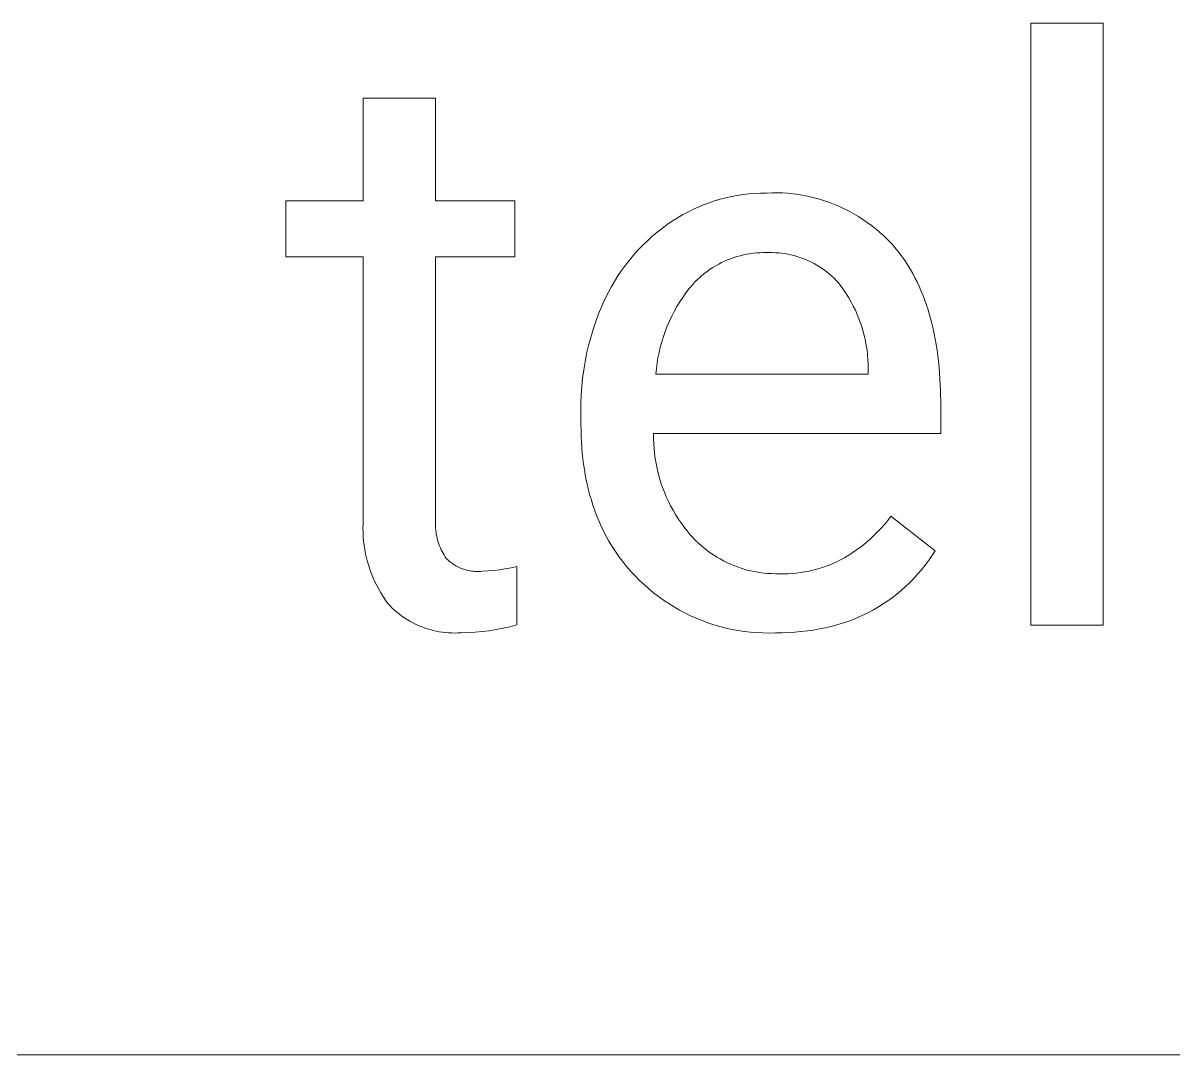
# Model space of a CAD drawing. Header units: millimetres. Extents: x -1283 to 2747, y -259 to 2557.
# Drawn here: x 1770.4 to 1847.4, y -33.4 to 35.6 of the extents above; entities that cross this region are included whole.
import ezdxf

# ---------------------------------------------------------------- set-up
doc = ezdxf.new("R2010")
doc.units = ezdxf.units.MM
doc.header["$MEASUREMENT"] = 0
doc.layers.add('Domyślny', color=7, linetype='Continuous', true_color=0x000000)

msp = doc.modelspace()

# ---------------------------------------------------------------- linework, layer by layer
at = {"layer": 'Domyślny', "color": 18, "lineweight": 15, "true_color": 0x000000}
for p, q in [((1837.797, -4.657), (1837.797, 35.604)), ((1837.797, 35.604), (1842.642, 35.604)), ((1842.642, 35.604), (1842.642, -4.657)), ((1793.133, 23.706), (1793.133, 30.577)), ((1793.133, 30.577), (1797.978, 30.577)), ((1797.978, 30.577), (1797.978, 23.706)), ((1817.017, 23.82), (1817.394, 23.918)), ((1817.394, 23.918), (1817.775, 24.004)), ((1817.775, 24.004), (1818.159, 24.076)), ((1818.159, 24.076), (1818.544, 24.135)), ((1818.544, 24.135), (1818.932, 24.18)), ((1818.932, 24.18), (1819.321, 24.212)), ((1819.321, 24.212), (1819.711, 24.231)), ((1819.711, 24.231), (1820.101, 24.236)), ((1820.101, 24.236), (1820.459, 24.249)), ((1820.459, 24.249), (1820.817, 24.251)), ((1820.817, 24.251), (1821.176, 24.24)), ((1821.176, 24.24), (1821.533, 24.218)), ((1821.533, 24.218), (1821.89, 24.183)), ((1821.89, 24.183), (1822.245, 24.136)), ((1822.245, 24.136), (1822.599, 24.078)), ((1822.599, 24.078), (1822.95, 24.007)), ((1822.95, 24.007), (1823.299, 23.924)), ((1823.299, 23.924), (1823.645, 23.83)), ((1787.967, 19.961), (1787.967, 23.706)), ((1787.967, 23.706), (1793.133, 23.706)), ((1797.978, 23.706), (1803.279, 23.706)), ((1803.279, 23.706), (1803.279, 19.961)), ((1814.842, 22.963), (1815.192, 23.137)), ((1815.192, 23.137), (1815.547, 23.298)), ((1815.547, 23.298), (1815.907, 23.448)), ((1815.907, 23.448), (1816.273, 23.585)), ((1816.273, 23.585), (1816.643, 23.709)), ((1816.643, 23.709), (1817.017, 23.82)), ((1823.645, 23.83), (1823.987, 23.724)), ((1823.987, 23.724), (1824.326, 23.607)), ((1824.326, 23.607), (1824.66, 23.478)), ((1824.66, 23.478), (1824.99, 23.338)), ((1824.99, 23.338), (1825.315, 23.187)), ((1825.315, 23.187), (1825.635, 23.025)), ((1813.473, 22.126), (1813.833, 22.37)), ((1813.833, 22.37), (1814.163, 22.579)), ((1814.163, 22.579), (1814.499, 22.777)), ((1814.499, 22.777), (1814.842, 22.963)), ((1825.635, 23.025), (1825.949, 22.852)), ((1825.949, 22.852), (1826.257, 22.669)), ((1826.257, 22.669), (1826.559, 22.476)), ((1826.559, 22.476), (1826.854, 22.272)), ((1812.447, 21.319), (1812.78, 21.6)), ((1812.78, 21.6), (1813.122, 21.869)), ((1813.122, 21.869), (1813.473, 22.126)), ((1826.854, 22.272), (1827.142, 22.059)), ((1827.142, 22.059), (1827.422, 21.836)), ((1827.422, 21.836), (1827.695, 21.603)), ((1827.695, 21.603), (1827.96, 21.362)), ((1811.811, 20.724), (1812.124, 21.027)), ((1812.124, 21.027), (1812.447, 21.319)), ((1827.96, 21.362), (1828.216, 21.111)), ((1828.216, 21.111), (1828.464, 20.852)), ((1828.464, 20.852), (1828.703, 20.585)), ((1810.938, 19.753), (1811.218, 20.087)), ((1811.218, 20.087), (1811.509, 20.41)), ((1811.509, 20.41), (1811.811, 20.724)), ((1818.35, 20.043), (1818.136, 19.984)), ((1818.564, 20.095), (1818.35, 20.043)), ((1818.781, 20.14), (1818.564, 20.095)), ((1818.999, 20.177), (1818.781, 20.14)), ((1819.218, 20.206), (1818.999, 20.177)), ((1819.438, 20.229), (1819.218, 20.206)), ((1819.659, 20.243), (1819.438, 20.229)), ((1819.88, 20.25), (1819.659, 20.243)), ((1820.101, 20.25), (1819.88, 20.25)), ((1820.308, 20.256), (1820.101, 20.25)), ((1820.516, 20.255), (1820.308, 20.256)), ((1820.723, 20.247), (1820.516, 20.255)), ((1820.93, 20.232), (1820.723, 20.247)), ((1821.136, 20.21), (1820.93, 20.232)), ((1821.342, 20.181), (1821.136, 20.21)), ((1821.546, 20.145), (1821.342, 20.181)), ((1821.749, 20.102), (1821.546, 20.145)), ((1821.951, 20.052), (1821.749, 20.102)), ((1822.15, 19.996), (1821.951, 20.052)), ((1828.703, 20.585), (1828.892, 20.356)), ((1828.892, 20.356), (1829.074, 20.12)), ((1829.074, 20.12), (1829.25, 19.878)), ((1793.133, 19.961), (1787.967, 19.961)), ((1793.133, 2.367), (1793.133, 19.961)), ((1803.279, 19.961), (1797.978, 19.961)), ((1797.978, 19.961), (1797.978, 2.354)), ((1810.414, 19.058), (1810.67, 19.41)), ((1810.67, 19.41), (1810.938, 19.753)), ((1816.529, 19.26), (1816.344, 19.139)), ((1816.718, 19.374), (1816.529, 19.26)), ((1816.911, 19.482), (1816.718, 19.374)), ((1817.108, 19.583), (1816.911, 19.482)), ((1817.308, 19.677), (1817.108, 19.583)), ((1817.511, 19.764), (1817.308, 19.677)), ((1817.717, 19.845), (1817.511, 19.764)), ((1817.926, 19.918), (1817.717, 19.845)), ((1818.136, 19.984), (1817.926, 19.918)), ((1822.348, 19.932), (1822.15, 19.996)), ((1822.543, 19.862), (1822.348, 19.932)), ((1822.736, 19.785), (1822.543, 19.862)), ((1822.926, 19.702), (1822.736, 19.785)), ((1823.113, 19.612), (1822.926, 19.702)), ((1823.297, 19.516), (1823.113, 19.612)), ((1823.478, 19.414), (1823.297, 19.516)), ((1823.655, 19.306), (1823.478, 19.414)), ((1823.828, 19.192), (1823.655, 19.306)), ((1829.25, 19.878), (1829.421, 19.63)), ((1829.421, 19.63), (1829.585, 19.375)), ((1829.585, 19.375), (1829.743, 19.115)), ((1809.939, 18.328), (1810.171, 18.697)), ((1810.171, 18.697), (1810.414, 19.058)), ((1815.646, 18.596), (1815.484, 18.446)), ((1815.814, 18.741), (1815.646, 18.596)), ((1815.986, 18.879), (1815.814, 18.741)), ((1816.162, 19.012), (1815.986, 18.879)), ((1816.344, 19.139), (1816.162, 19.012)), ((1823.998, 19.072), (1823.828, 19.192)), ((1824.163, 18.946), (1823.998, 19.072)), ((1824.323, 18.814), (1824.163, 18.946)), ((1824.48, 18.678), (1824.323, 18.814)), ((1824.631, 18.536), (1824.48, 18.678)), ((1824.777, 18.389), (1824.631, 18.536)), ((1829.743, 19.115), (1829.896, 18.848)), ((1829.896, 18.848), (1830.042, 18.575)), ((1830.042, 18.575), (1830.183, 18.296)), ((1809.516, 17.567), (1809.721, 17.951)), ((1809.721, 17.951), (1809.939, 18.328)), ((1814.943, 17.846), (1814.721, 17.555)), ((1815.175, 18.129), (1814.943, 17.846)), ((1815.327, 18.29), (1815.175, 18.129)), ((1815.484, 18.446), (1815.327, 18.29)), ((1824.919, 18.237), (1824.777, 18.389)), ((1825.107, 17.991), (1824.919, 18.237)), ((1825.287, 17.738), (1825.107, 17.991)), ((1825.458, 17.48), (1825.287, 17.738)), ((1830.183, 18.296), (1830.317, 18.01)), ((1830.317, 18.01), (1830.445, 17.718)), ((1830.445, 17.718), (1830.568, 17.42)), ((1809.095, 16.67), (1809.324, 17.177)), ((1809.324, 17.177), (1809.516, 17.567)), ((1814.307, 16.95), (1814.117, 16.637)), ((1814.509, 17.256), (1814.307, 16.95)), ((1814.721, 17.555), (1814.509, 17.256)), ((1825.62, 17.216), (1825.458, 17.48)), ((1825.774, 16.947), (1825.62, 17.216)), ((1825.919, 16.673), (1825.774, 16.947)), ((1830.568, 17.42), (1830.685, 17.116)), ((1830.685, 17.116), (1830.795, 16.806)), ((1808.883, 16.156), (1809.095, 16.67)), ((1813.937, 16.318), (1813.769, 15.993)), ((1814.117, 16.637), (1813.937, 16.318)), ((1826.054, 16.395), (1825.919, 16.673)), ((1826.18, 16.111), (1826.054, 16.395)), ((1830.795, 16.806), (1830.9, 16.489)), ((1830.9, 16.489), (1830.998, 16.167)), ((1808.51, 15.109), (1808.688, 15.636)), ((1808.688, 15.636), (1808.883, 16.156)), ((1813.612, 15.661), (1813.466, 15.325)), ((1813.769, 15.993), (1813.612, 15.661)), ((1826.296, 15.824), (1826.18, 16.111)), ((1826.403, 15.533), (1826.296, 15.824)), ((1826.5, 15.239), (1826.403, 15.533)), ((1830.998, 16.167), (1831.091, 15.838)), ((1831.091, 15.838), (1831.178, 15.503)), ((1831.178, 15.503), (1831.258, 15.161)), ((1808.349, 14.577), (1808.51, 15.109)), ((1813.211, 14.638), (1813.102, 14.289)), ((1813.333, 14.984), (1813.211, 14.638)), ((1813.466, 15.325), (1813.333, 14.984)), ((1826.587, 14.942), (1826.5, 15.239)), ((1826.664, 14.642), (1826.587, 14.942)), ((1826.731, 14.339), (1826.664, 14.642)), ((1831.258, 15.161), (1831.333, 14.814)), ((1831.333, 14.814), (1831.402, 14.46)), ((1808.08, 13.498), (1808.206, 14.04)), ((1808.206, 14.04), (1808.349, 14.577)), ((1813.005, 13.936), (1812.92, 13.579)), ((1813.102, 14.289), (1813.005, 13.936)), ((1826.788, 14.035), (1826.731, 14.339)), ((1826.835, 13.728), (1826.788, 14.035)), ((1831.402, 14.46), (1831.464, 14.1)), ((1831.464, 14.1), (1831.521, 13.733)), ((1807.972, 12.953), (1808.08, 13.498)), ((1812.848, 13.22), (1812.788, 12.859)), ((1812.92, 13.579), (1812.848, 13.22)), ((1826.871, 13.421), (1826.835, 13.728)), ((1826.897, 13.112), (1826.871, 13.421)), ((1826.913, 12.803), (1826.897, 13.112)), ((1831.521, 13.733), (1831.572, 13.361)), ((1831.572, 13.361), (1831.656, 12.597)), ((1807.809, 11.854), (1807.882, 12.405)), ((1807.882, 12.405), (1807.972, 12.953)), ((1812.741, 12.495), (1812.706, 12.13)), ((1812.788, 12.859), (1812.741, 12.495)), ((1826.918, 12.493), (1826.913, 12.803)), ((1826.918, 12.13), (1826.918, 12.493)), ((1831.656, 12.597), (1831.715, 11.809)), ((1807.755, 11.3), (1807.809, 11.854)), ((1812.706, 12.13), (1826.918, 12.13)), ((1831.715, 11.809), (1831.751, 10.996)), ((1807.719, 10.746), (1807.755, 11.3)), ((1831.751, 10.996), (1831.763, 10.158)), ((1807.7, 10.19), (1807.719, 10.746)), ((1807.7, 9.634), (1807.7, 10.19)), ((1831.763, 10.158), (1831.763, 8.145)), ((1807.7, 8.748), (1807.7, 9.634)), ((1807.704, 8.355), (1807.7, 8.748)), ((1807.714, 7.966), (1807.704, 8.355)), ((1807.732, 7.582), (1807.714, 7.966)), ((1831.763, 8.145), (1812.558, 8.145)), ((1812.558, 8.145), (1812.558, 7.81)), ((1812.558, 7.81), (1812.568, 7.476)), ((1807.757, 7.203), (1807.732, 7.582)), ((1807.789, 6.829), (1807.757, 7.203)), ((1812.568, 7.476), (1812.589, 7.142)), ((1812.589, 7.142), (1812.622, 6.809)), ((1807.828, 6.46), (1807.789, 6.829)), ((1807.874, 6.096), (1807.828, 6.46)), ((1812.622, 6.809), (1812.666, 6.477)), ((1812.666, 6.477), (1812.72, 6.147)), ((1807.927, 5.737), (1807.874, 6.096)), ((1807.987, 5.383), (1807.927, 5.737)), ((1812.72, 6.147), (1812.786, 5.819)), ((1812.786, 5.819), (1812.863, 5.493)), ((1812.863, 5.493), (1812.95, 5.17)), ((1808.054, 5.034), (1807.987, 5.383)), ((1808.128, 4.69), (1808.054, 5.034)), ((1808.21, 4.351), (1808.128, 4.69)), ((1812.95, 5.17), (1813.049, 4.851)), ((1813.049, 4.851), (1813.158, 4.534)), ((1808.298, 4.017), (1808.21, 4.351)), ((1808.394, 3.688), (1808.298, 4.017)), ((1813.158, 4.534), (1813.277, 4.222)), ((1813.277, 4.222), (1813.407, 3.913)), ((1813.407, 3.913), (1813.547, 3.61)), ((1808.496, 3.364), (1808.394, 3.688)), ((1808.606, 3.045), (1808.496, 3.364)), ((1813.547, 3.61), (1813.697, 3.311)), ((1813.697, 3.311), (1813.857, 3.017)), ((1793.12, 2.084), (1793.133, 2.367)), ((1797.978, 2.354), (1797.971, 2.219)), ((1808.723, 2.731), (1808.606, 3.045)), ((1808.847, 2.422), (1808.723, 2.731)), ((1808.978, 2.118), (1808.847, 2.422)), ((1813.857, 3.017), (1814.027, 2.728)), ((1814.027, 2.728), (1814.206, 2.446)), ((1814.206, 2.446), (1814.395, 2.17)), ((1827.995, 2.071), (1828.22, 2.339)), ((1828.22, 2.339), (1828.435, 2.615)), ((1828.435, 2.615), (1831.401, 0.307)), ((1793.117, 1.801), (1793.12, 2.084)), ((1793.122, 1.518), (1793.117, 1.801)), ((1797.971, 2.219), (1797.968, 2.084)), ((1797.968, 2.084), (1797.969, 1.949)), ((1797.969, 1.949), (1797.976, 1.814)), ((1797.976, 1.814), (1797.987, 1.679)), ((1797.987, 1.679), (1798.003, 1.545)), ((1798.003, 1.545), (1798.023, 1.412)), ((1809.116, 1.819), (1808.978, 2.118)), ((1809.261, 1.526), (1809.116, 1.819)), ((1814.395, 2.17), (1814.592, 1.9)), ((1814.592, 1.9), (1814.799, 1.637)), ((1814.799, 1.637), (1815.014, 1.381)), ((1827.272, 1.311), (1827.521, 1.556)), ((1827.521, 1.556), (1827.762, 1.81)), ((1827.762, 1.81), (1827.995, 2.071)), ((1793.137, 1.236), (1793.122, 1.518)), ((1793.162, 0.954), (1793.137, 1.236)), ((1793.196, 0.673), (1793.162, 0.954)), ((1798.023, 1.412), (1798.048, 1.279)), ((1798.048, 1.279), (1798.077, 1.147)), ((1798.077, 1.147), (1798.111, 1.016)), ((1798.111, 1.016), (1798.15, 0.887)), ((1798.15, 0.887), (1798.193, 0.759)), ((1809.413, 1.237), (1809.261, 1.526)), ((1809.572, 0.953), (1809.413, 1.237)), ((1809.738, 0.675), (1809.572, 0.953)), ((1815.014, 1.381), (1815.188, 1.19)), ((1815.188, 1.19), (1815.367, 1.005)), ((1815.367, 1.005), (1815.553, 0.826)), ((1815.553, 0.826), (1815.745, 0.654)), ((1826.477, 0.625), (1826.75, 0.845)), ((1826.75, 0.845), (1827.015, 1.073)), ((1827.015, 1.073), (1827.272, 1.311)), ((1793.239, 0.393), (1793.196, 0.673)), ((1793.292, 0.115), (1793.239, 0.393)), ((1793.354, -0.161), (1793.292, 0.115)), ((1798.193, 0.759), (1798.24, 0.633)), ((1798.24, 0.633), (1798.292, 0.508)), ((1798.292, 0.508), (1798.348, 0.385)), ((1798.348, 0.385), (1798.408, 0.264)), ((1798.408, 0.264), (1798.472, 0.145)), ((1798.472, 0.145), (1798.541, 0.029)), ((1798.541, 0.029), (1798.613, -0.085)), ((1809.912, 0.401), (1809.738, 0.675)), ((1810.092, 0.133), (1809.912, 0.401)), ((1810.28, -0.13), (1810.092, 0.133)), ((1815.745, 0.654), (1815.942, 0.488)), ((1815.942, 0.488), (1816.145, 0.329)), ((1816.145, 0.329), (1816.353, 0.176)), ((1816.353, 0.176), (1816.566, 0.031)), ((1816.566, 0.031), (1816.784, -0.107)), ((1825.321, -0.163), (1825.62, 0.02)), ((1825.62, 0.02), (1825.912, 0.212)), ((1825.912, 0.212), (1826.198, 0.414)), ((1826.198, 0.414), (1826.477, 0.625)), ((1831.401, 0.307), (1831.175, -0.03)), ((1793.425, -0.435), (1793.354, -0.161)), ((1793.505, -0.706), (1793.425, -0.435)), ((1793.595, -0.975), (1793.505, -0.706)), ((1798.613, -0.085), (1798.69, -0.196)), ((1798.69, -0.196), (1798.762, -0.267)), ((1798.762, -0.267), (1798.837, -0.336)), ((1798.837, -0.336), (1798.914, -0.402)), ((1798.914, -0.402), (1798.994, -0.465)), ((1798.994, -0.465), (1799.075, -0.525)), ((1799.075, -0.525), (1799.159, -0.583)), ((1799.159, -0.583), (1799.245, -0.637)), ((1799.245, -0.637), (1799.332, -0.689)), ((1799.332, -0.689), (1799.421, -0.737)), ((1799.421, -0.737), (1799.512, -0.783)), ((1803.021, -0.831), (1803.4, -0.747)), ((1803.4, -0.747), (1803.4, -4.652)), ((1810.474, -0.389), (1810.28, -0.13)), ((1810.676, -0.642), (1810.474, -0.389)), ((1810.885, -0.89), (1810.676, -0.642)), ((1816.784, -0.107), (1817.006, -0.237)), ((1817.006, -0.237), (1817.232, -0.36)), ((1817.232, -0.36), (1817.463, -0.475)), ((1817.463, -0.475), (1817.697, -0.583)), ((1817.697, -0.583), (1817.935, -0.682)), ((1817.935, -0.682), (1818.176, -0.773)), ((1823.759, -0.835), (1824.028, -0.745)), ((1824.028, -0.745), (1824.294, -0.646)), ((1824.294, -0.646), (1824.557, -0.538)), ((1824.557, -0.538), (1824.816, -0.422)), ((1824.816, -0.422), (1825.071, -0.296)), ((1825.071, -0.296), (1825.321, -0.163)), ((1830.701, -0.672), (1830.454, -0.977)), ((1830.942, -0.356), (1830.701, -0.672)), ((1831.175, -0.03), (1830.942, -0.356)), ((1793.693, -1.24), (1793.595, -0.975)), ((1793.8, -1.502), (1793.693, -1.24)), ((1793.916, -1.76), (1793.8, -1.502)), ((1799.512, -0.783), (1799.604, -0.825)), ((1799.604, -0.825), (1799.698, -0.864)), ((1799.698, -0.864), (1799.793, -0.9)), ((1799.793, -0.9), (1799.889, -0.932)), ((1799.889, -0.932), (1799.986, -0.962)), ((1799.986, -0.962), (1800.084, -0.987)), ((1800.084, -0.987), (1800.183, -1.01)), ((1800.183, -1.01), (1800.283, -1.029)), ((1800.283, -1.029), (1800.383, -1.044)), ((1800.383, -1.044), (1800.484, -1.056)), ((1800.484, -1.056), (1800.585, -1.065)), ((1800.585, -1.065), (1800.686, -1.07)), ((1800.686, -1.07), (1800.788, -1.072)), ((1800.788, -1.072), (1800.889, -1.07)), ((1800.889, -1.07), (1800.991, -1.064)), ((1800.991, -1.064), (1801.092, -1.055)), ((1801.092, -1.055), (1801.48, -1.037)), ((1801.48, -1.037), (1801.868, -1.006)), ((1801.868, -1.006), (1802.254, -0.961)), ((1802.254, -0.961), (1802.639, -0.903)), ((1802.639, -0.903), (1803.021, -0.831)), ((1811.101, -1.133), (1810.885, -0.89)), ((1811.324, -1.371), (1811.101, -1.133)), ((1811.617, -1.667), (1811.324, -1.371)), ((1818.176, -0.773), (1818.42, -0.856)), ((1818.42, -0.856), (1818.667, -0.931)), ((1818.667, -0.931), (1818.916, -0.998)), ((1818.916, -0.998), (1819.167, -1.056)), ((1819.167, -1.056), (1819.42, -1.106)), ((1819.42, -1.106), (1819.675, -1.147)), ((1819.675, -1.147), (1819.93, -1.179)), ((1819.93, -1.179), (1820.187, -1.203)), ((1820.187, -1.203), (1820.444, -1.219)), ((1820.444, -1.219), (1820.702, -1.225)), ((1820.702, -1.225), (1820.96, -1.223)), ((1820.96, -1.223), (1821.244, -1.227)), ((1821.244, -1.227), (1821.527, -1.221)), ((1821.527, -1.221), (1821.811, -1.206)), ((1821.811, -1.206), (1822.094, -1.181)), ((1822.094, -1.181), (1822.376, -1.147)), ((1822.376, -1.147), (1822.656, -1.103)), ((1822.656, -1.103), (1822.935, -1.05)), ((1822.935, -1.05), (1823.212, -0.987)), ((1823.212, -0.987), (1823.487, -0.916)), ((1823.487, -0.916), (1823.759, -0.835)), ((1830.2, -1.271), (1829.939, -1.555)), ((1830.454, -0.977), (1830.2, -1.271)), ((1794.04, -2.015), (1793.916, -1.76)), ((1794.172, -2.265), (1794.04, -2.015)), ((1794.313, -2.51), (1794.172, -2.265)), ((1811.92, -1.954), (1811.617, -1.667)), ((1812.233, -2.23), (1811.92, -1.954)), ((1812.555, -2.496), (1812.233, -2.23)), ((1829.396, -2.091), (1829.113, -2.343)), ((1829.671, -1.828), (1829.396, -2.091)), ((1829.939, -1.555), (1829.671, -1.828)), ((1794.462, -2.75), (1794.313, -2.51)), ((1794.619, -2.986), (1794.462, -2.75)), ((1794.784, -3.216), (1794.619, -2.986)), ((1812.886, -2.751), (1812.555, -2.496)), ((1813.225, -2.994), (1812.886, -2.751)), ((1813.572, -3.225), (1813.225, -2.994)), ((1828.225, -3.034), (1827.915, -3.243)), ((1828.528, -2.814), (1828.225, -3.034)), ((1828.824, -2.584), (1828.528, -2.814)), ((1829.113, -2.343), (1828.824, -2.584)), ((1794.928, -3.368), (1794.784, -3.216)), ((1795.078, -3.516), (1794.928, -3.368)), ((1795.232, -3.658), (1795.078, -3.516)), ((1795.392, -3.795), (1795.232, -3.658)), ((1795.556, -3.926), (1795.392, -3.795)), ((1813.926, -3.445), (1813.572, -3.225)), ((1814.288, -3.653), (1813.926, -3.445)), ((1814.657, -3.848), (1814.288, -3.653)), ((1815.032, -4.031), (1814.657, -3.848)), ((1826.944, -3.806), (1826.606, -3.973)), ((1827.274, -3.629), (1826.944, -3.806)), ((1827.598, -3.442), (1827.274, -3.629)), ((1827.915, -3.243), (1827.598, -3.442)), ((1795.724, -4.051), (1795.556, -3.926)), ((1795.896, -4.171), (1795.724, -4.051)), ((1796.073, -4.284), (1795.896, -4.171)), ((1796.254, -4.392), (1796.073, -4.284)), ((1796.438, -4.493), (1796.254, -4.392)), ((1796.625, -4.587), (1796.438, -4.493)), ((1796.816, -4.675), (1796.625, -4.587)), ((1815.413, -4.201), (1815.032, -4.031)), ((1815.8, -4.358), (1815.413, -4.201)), ((1816.192, -4.502), (1815.8, -4.358)), ((1816.588, -4.633), (1816.192, -4.502)), ((1825.185, -4.531), (1824.812, -4.644)), ((1825.551, -4.408), (1825.185, -4.531)), ((1825.909, -4.274), (1825.551, -4.408)), ((1826.261, -4.129), (1825.909, -4.274)), ((1826.606, -3.973), (1826.261, -4.129)), ((1797.009, -4.756), (1796.816, -4.675)), ((1797.205, -4.831), (1797.009, -4.756)), ((1797.404, -4.899), (1797.205, -4.831)), ((1797.605, -4.959), (1797.404, -4.899)), ((1797.808, -5.013), (1797.605, -4.959)), ((1798.013, -5.06), (1797.808, -5.013)), ((1798.219, -5.1), (1798.013, -5.06)), ((1798.426, -5.132), (1798.219, -5.1)), ((1798.635, -5.158), (1798.426, -5.132)), ((1798.844, -5.176), (1798.635, -5.158)), ((1799.053, -5.186), (1798.844, -5.176)), ((1799.263, -5.19), (1799.053, -5.186)), ((1799.473, -5.186), (1799.263, -5.19)), ((1799.683, -5.175), (1799.473, -5.186)), ((1800.153, -5.163), (1799.683, -5.175)), ((1800.623, -5.135), (1800.153, -5.163)), ((1801.091, -5.092), (1800.623, -5.135)), ((1801.558, -5.034), (1801.091, -5.092)), ((1802.023, -4.961), (1801.558, -5.034)), ((1802.486, -4.873), (1802.023, -4.961)), ((1802.945, -4.77), (1802.486, -4.873)), ((1803.4, -4.652), (1802.945, -4.77)), ((1816.988, -4.75), (1816.588, -4.633)), ((1817.393, -4.854), (1816.988, -4.75)), ((1817.8, -4.943), (1817.393, -4.854)), ((1818.21, -5.019), (1817.8, -4.943)), ((1818.623, -5.082), (1818.21, -5.019)), ((1819.038, -5.13), (1818.623, -5.082)), ((1819.453, -5.164), (1819.038, -5.13)), ((1819.87, -5.184), (1819.453, -5.164)), ((1820.287, -5.19), (1819.87, -5.184)), ((1820.705, -5.182), (1820.287, -5.19)), ((1821.147, -5.177), (1820.705, -5.182)), ((1821.582, -5.161), (1821.147, -5.177)), ((1822.01, -5.134), (1821.582, -5.161)), ((1822.431, -5.096), (1822.01, -5.134)), ((1822.845, -5.048), (1822.431, -5.096)), ((1823.252, -4.988), (1822.845, -5.048)), ((1823.653, -4.918), (1823.252, -4.988)), ((1824.046, -4.838), (1823.653, -4.918)), ((1824.433, -4.746), (1824.046, -4.838)), ((1824.812, -4.644), (1824.433, -4.746)), ((1842.642, -4.657), (1837.797, -4.657)), ((1223.933, -33.407), (2746.981, -33.407))]:
    msp.add_line(p, q, dxfattribs=at)

doc.saveas('drawing.dxf')
